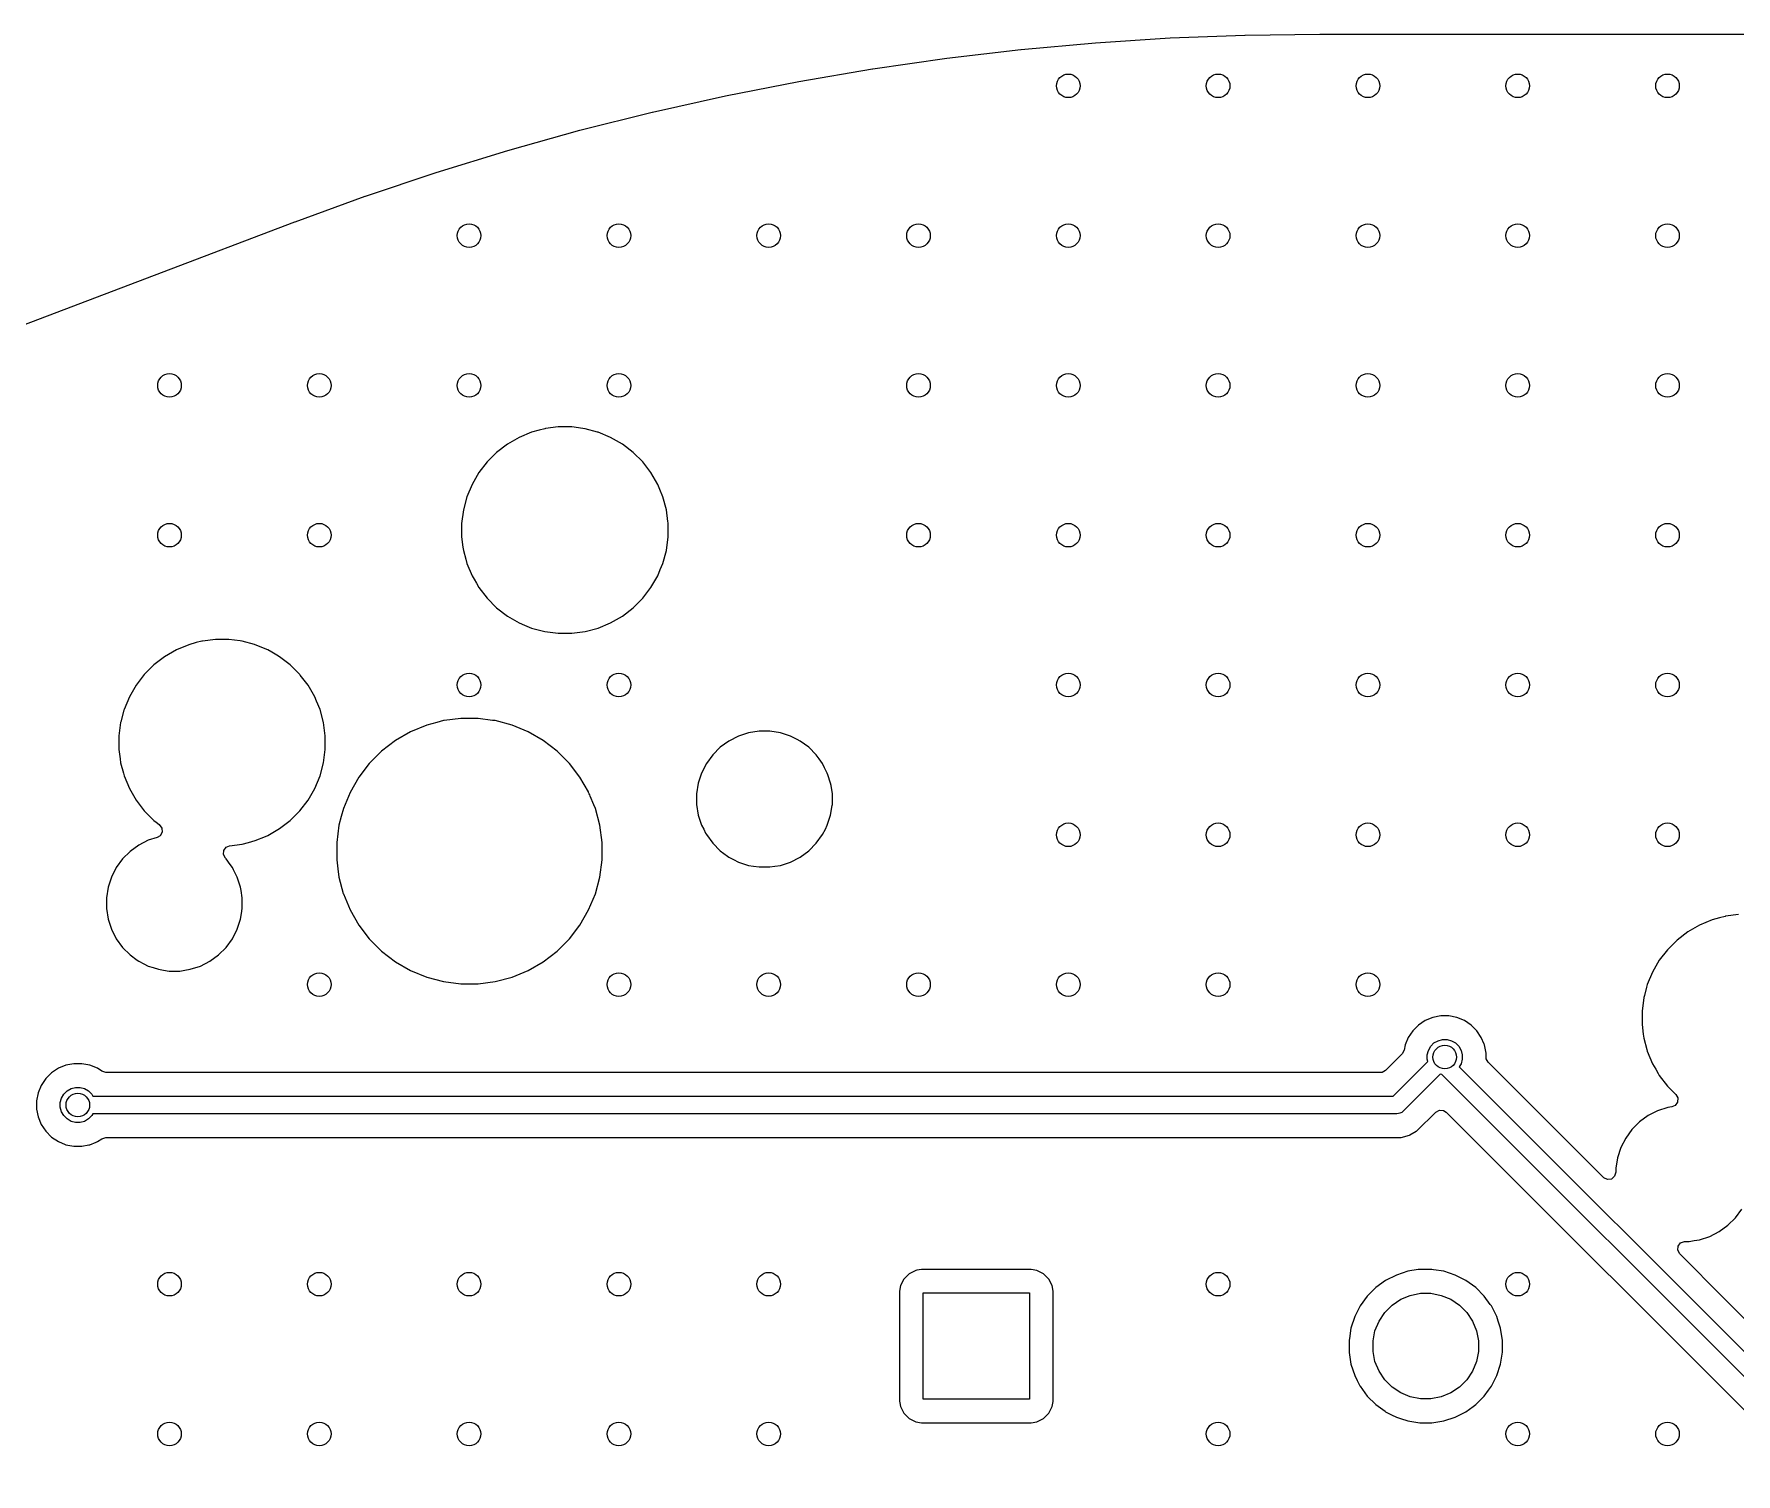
# Model space of a CAD drawing. Extents: x 2.6 to 14.2, y -9.4 to -3.8.
# Drawn here: x 10.693 to 11.829, y -4.757 to -3.796 of the extents above; entities that cross this region are included whole.
import ezdxf

# ---------------------------------------------------------------- set-up
doc = ezdxf.new("R2010")
doc.units = 0
doc.header["$MEASUREMENT"] = 0
doc.layers.add('BLACK', color=7, linetype='CONTINUOUS')

msp = doc.modelspace()

# ---------------------------------------------------------------- linework, layer by layer
at = {"layer": 'BLACK', "linetype": 'CONTINUOUS'}
for p, q in [((11.3517, -3.8063), (11.4013, -3.8017)), ((11.4013, -3.8017), (11.4014, -3.8017)), ((11.4014, -3.8017), (11.4512, -3.7985)), ((11.4512, -3.7985), (11.4513, -3.7985)), ((11.4513, -3.7985), (11.5011, -3.7966)), ((11.5011, -3.7966), (11.5012, -3.7966)), ((11.5012, -3.7966), (11.5511, -3.7959)), ((11.5511, -3.7959), (11.5511, -3.7959)), ((11.5511, -3.7959), (11.5547, -3.7959)), ((11.5547, -3.7959), (14.0012, -3.7959)), ((11.2526, -3.8191), (11.302, -3.8121)), ((11.302, -3.8121), (11.3021, -3.8121)), ((11.3021, -3.8121), (11.3516, -3.8063)), ((11.3516, -3.8063), (11.3517, -3.8063)), ((11.1544, -3.8371), (11.2033, -3.8275)), ((11.2033, -3.8275), (11.2034, -3.8275)), ((11.2034, -3.8275), (11.2525, -3.8192)), ((11.2525, -3.8192), (11.2526, -3.8191)), ((11.1056, -3.8481), (11.1543, -3.8372)), ((11.1543, -3.8372), (11.1544, -3.8371)), ((11.0572, -3.8602), (11.1055, -3.8481)), ((11.1055, -3.8481), (11.1056, -3.8481)), ((11.0091, -3.8736), (11.0571, -3.8602)), ((11.0571, -3.8602), (11.0572, -3.8602)), ((10.9613, -3.8883), (11.009, -3.8737)), ((11.009, -3.8737), (11.0091, -3.8736)), ((10.914, -3.9042), (10.9612, -3.8883)), ((10.9612, -3.8883), (10.9613, -3.8883)), ((10.867, -3.9213), (10.9138, -3.9042)), ((10.9138, -3.9042), (10.914, -3.9042)), ((10.7733, -3.9568), (10.8669, -3.9213)), ((10.8669, -3.9213), (10.867, -3.9213)), ((10.3363, -4.1226), (10.7733, -3.9568)), ((11.0166, -4.0652), (11.0088, -4.0697)), ((11.0249, -4.0617), (11.0166, -4.0652)), ((11.0166, -4.0652), (11.0166, -4.0652)), ((11.03, -4.0603), (11.0249, -4.0617)), ((11.0337, -4.0594), (11.03, -4.0603)), ((11.0341, -4.0593), (11.0337, -4.0594)), ((11.0426, -4.0582), (11.0341, -4.0593)), ((11.0517, -4.0582), (11.0426, -4.0582)), ((11.0426, -4.0582), (11.0426, -4.0582)), ((11.0591, -4.0592), (11.0517, -4.0582)), ((11.0517, -4.0582), (11.0517, -4.0582)), ((11.0606, -4.0594), (11.0591, -4.0592)), ((11.069, -4.0616), (11.0606, -4.0594)), ((11.0693, -4.0617), (11.069, -4.0616)), ((11.0777, -4.0652), (11.0693, -4.0617)), ((11.0855, -4.0697), (11.0777, -4.0652)), ((11.0777, -4.0652), (11.0777, -4.0652)), ((11.0016, -4.0752), (10.9952, -4.0816)), ((11.0088, -4.0697), (11.0016, -4.0752)), ((11.0927, -4.0752), (11.0855, -4.0697)), ((11.0991, -4.0816), (11.0927, -4.0752)), ((11.0927, -4.0752), (11.0927, -4.0752)), ((10.9897, -4.0887), (10.9852, -4.0966)), ((10.9952, -4.0816), (10.9897, -4.0887)), ((11.1046, -4.0887), (11.0991, -4.0816)), ((11.0991, -4.0816), (11.0991, -4.0816)), ((11.1091, -4.0966), (11.1046, -4.0887)), ((11.1046, -4.0887), (11.1046, -4.0887)), ((11.1046, -4.0887), (11.1046, -4.0887)), ((10.9852, -4.0966), (10.9817, -4.1049)), ((10.9852, -4.0966), (10.9852, -4.0966)), ((11.1105, -4.0999), (11.1091, -4.0966)), ((11.1091, -4.0966), (11.1091, -4.0966)), ((11.1091, -4.0966), (11.1091, -4.0966)), ((11.1125, -4.1049), (11.1105, -4.0999)), ((10.9817, -4.1049), (10.9794, -4.1136)), ((11.1149, -4.1136), (11.1125, -4.1049)), ((10.9794, -4.1136), (10.9782, -4.1226)), ((10.9782, -4.1226), (10.9782, -4.1316)), ((10.9794, -4.1136), (10.9794, -4.1136)), ((11.1159, -4.1213), (11.1149, -4.1136)), ((11.116, -4.1222), (11.1159, -4.1213)), ((11.1161, -4.1226), (11.116, -4.1222)), ((11.1161, -4.1316), (11.1161, -4.1226)), ((10.9782, -4.1316), (10.9791, -4.1385)), ((11.1149, -4.1406), (11.1161, -4.1316)), ((10.9791, -4.1385), (10.9794, -4.1406)), ((10.9794, -4.1406), (10.981, -4.1465)), ((10.981, -4.1465), (10.9817, -4.1493)), ((11.1125, -4.1493), (11.1149, -4.1406)), ((10.9817, -4.1493), (10.9852, -4.1576)), ((10.9852, -4.1576), (10.9852, -4.1576)), ((10.9852, -4.1576), (10.9865, -4.1599)), ((11.1046, -4.1655), (11.1091, -4.1576)), ((11.1091, -4.1576), (11.1108, -4.1535)), ((11.1108, -4.1535), (11.1125, -4.1493)), ((10.9865, -4.1599), (10.9881, -4.1626)), ((10.9881, -4.1626), (10.9897, -4.1655)), ((10.9897, -4.1655), (10.9952, -4.1726)), ((11.0991, -4.1726), (11.1046, -4.1655)), ((10.9952, -4.1726), (10.9952, -4.1726)), ((10.9952, -4.1726), (11.0016, -4.179)), ((11.0016, -4.179), (11.0016, -4.179)), ((11.0016, -4.179), (11.0088, -4.1845)), ((11.0855, -4.1845), (11.0927, -4.179)), ((11.0927, -4.179), (11.0991, -4.1726)), ((11.0927, -4.179), (11.0927, -4.179)), ((11.0927, -4.179), (11.0927, -4.179)), ((11.0991, -4.1726), (11.0991, -4.1726)), ((11.0991, -4.1726), (11.0991, -4.1726)), ((11.0088, -4.1845), (11.0088, -4.1845)), ((11.0088, -4.1845), (11.0088, -4.1845)), ((11.0088, -4.1845), (11.0166, -4.189)), ((11.0166, -4.189), (11.0166, -4.189)), ((11.0166, -4.189), (11.0166, -4.189)), ((11.0166, -4.189), (11.0202, -4.1905)), ((11.0202, -4.1905), (11.0249, -4.1925)), ((11.0693, -4.1925), (11.0777, -4.189)), ((11.0777, -4.189), (11.0855, -4.1845)), ((10.8011, -4.2022), (10.7961, -4.2036)), ((10.8048, -4.2013), (10.8011, -4.2022)), ((10.8053, -4.2012), (10.8048, -4.2013)), ((10.8138, -4.2001), (10.8053, -4.2012)), ((10.8228, -4.2001), (10.8138, -4.2001)), ((10.8138, -4.2001), (10.8138, -4.2001)), ((10.8303, -4.2011), (10.8228, -4.2001)), ((10.8228, -4.2001), (10.8228, -4.2001)), ((10.8318, -4.2013), (10.8303, -4.2011)), ((10.8399, -4.2034), (10.8318, -4.2013)), ((10.8405, -4.2036), (10.8399, -4.2034)), ((11.0249, -4.1925), (11.0337, -4.1948)), ((11.0337, -4.1948), (11.0426, -4.196)), ((11.0426, -4.196), (11.0426, -4.196)), ((11.0426, -4.196), (11.0517, -4.196)), ((11.0517, -4.196), (11.0606, -4.1948)), ((11.0517, -4.196), (11.0517, -4.196)), ((11.0606, -4.1948), (11.0693, -4.1925)), ((10.7799, -4.2116), (10.7728, -4.2171)), ((10.7878, -4.207), (10.7799, -4.2116)), ((10.7961, -4.2036), (10.7878, -4.207)), ((10.7878, -4.207), (10.7878, -4.207)), ((10.8489, -4.207), (10.8405, -4.2036)), ((10.8515, -4.2086), (10.8489, -4.207)), ((10.8489, -4.207), (10.8489, -4.207)), ((10.8549, -4.2105), (10.8515, -4.2086)), ((10.8567, -4.2116), (10.8549, -4.2105)), ((10.8638, -4.2171), (10.8567, -4.2116)), ((10.7664, -4.2235), (10.7609, -4.2306)), ((10.7728, -4.2171), (10.7664, -4.2235)), ((10.8702, -4.2235), (10.8638, -4.2171)), ((10.8638, -4.2171), (10.8638, -4.2171)), ((10.8705, -4.2239), (10.8702, -4.2235)), ((10.8702, -4.2235), (10.8702, -4.2235)), ((10.8702, -4.2235), (10.8702, -4.2235)), ((10.8757, -4.2306), (10.8705, -4.2239)), ((10.7609, -4.2306), (10.7564, -4.2384)), ((10.8803, -4.2384), (10.8757, -4.2306)), ((10.8757, -4.2306), (10.8757, -4.2306)), ((10.8757, -4.2306), (10.8757, -4.2306)), ((10.7527, -4.2474), (10.7507, -4.2551)), ((10.7529, -4.2468), (10.7527, -4.2474)), ((10.7564, -4.2384), (10.7529, -4.2468)), ((10.7564, -4.2384), (10.7564, -4.2384)), ((10.8814, -4.2412), (10.8803, -4.2384)), ((10.8803, -4.2384), (10.8803, -4.2384)), ((10.8803, -4.2384), (10.8803, -4.2384)), ((10.8837, -4.2468), (10.8814, -4.2412)), ((10.886, -4.2555), (10.8837, -4.2468)), ((10.7506, -4.2555), (10.7494, -4.2645)), ((10.7507, -4.2551), (10.7506, -4.2555)), ((10.7506, -4.2555), (10.7506, -4.2555)), ((10.8872, -4.2645), (10.886, -4.2555)), ((10.9549, -4.2573), (10.9441, -4.2618)), ((10.9617, -4.2555), (10.9549, -4.2573)), ((10.9549, -4.2573), (10.9549, -4.2573)), ((10.9661, -4.2543), (10.9617, -4.2555)), ((10.9666, -4.2543), (10.9661, -4.2543)), ((10.9776, -4.2528), (10.9666, -4.2543)), ((10.9892, -4.2528), (10.9776, -4.2528)), ((10.9776, -4.2528), (10.9776, -4.2528)), ((10.9988, -4.2541), (10.9892, -4.2528)), ((10.9892, -4.2528), (10.9892, -4.2528)), ((11.0007, -4.2543), (10.9988, -4.2541)), ((11.0119, -4.2573), (11.0007, -4.2543)), ((11.0227, -4.2618), (11.0119, -4.2573)), ((11.0119, -4.2573), (11.0119, -4.2573)), ((11.0119, -4.2573), (11.0119, -4.2573)), ((10.7494, -4.2645), (10.7494, -4.2735)), ((10.8872, -4.2735), (10.8872, -4.2645)), ((10.9341, -4.2676), (10.9248, -4.2747)), ((10.9441, -4.2618), (10.9341, -4.2676)), ((10.9441, -4.2618), (10.9441, -4.2618)), ((11.0327, -4.2676), (11.0227, -4.2618)), ((11.0227, -4.2618), (11.0227, -4.2618)), ((11.0419, -4.2747), (11.0327, -4.2676)), ((11.1566, -4.268), (11.1508, -4.2721)), ((11.163, -4.2647), (11.1566, -4.268)), ((11.1697, -4.2625), (11.163, -4.2647)), ((11.163, -4.2647), (11.163, -4.2647)), ((11.1768, -4.2614), (11.1697, -4.2625)), ((11.1839, -4.2614), (11.1768, -4.2614)), ((11.1768, -4.2614), (11.1768, -4.2614)), ((11.191, -4.2625), (11.1839, -4.2614)), ((11.1839, -4.2614), (11.1839, -4.2614)), ((11.1977, -4.2647), (11.191, -4.2625)), ((11.2021, -4.2669), (11.1977, -4.2647)), ((11.1977, -4.2647), (11.1977, -4.2647)), ((11.2041, -4.268), (11.2021, -4.2669)), ((11.2099, -4.2721), (11.2041, -4.268)), ((11.2041, -4.268), (11.2041, -4.268)), ((11.2041, -4.268), (11.2041, -4.268)), ((10.7494, -4.2735), (10.7502, -4.2798)), ((10.7502, -4.2798), (10.7506, -4.2825)), ((10.7506, -4.2825), (10.7524, -4.2893)), ((10.8837, -4.2912), (10.886, -4.2825)), ((10.886, -4.2825), (10.8872, -4.2735)), ((10.9166, -4.2829), (10.9096, -4.2921)), ((10.9248, -4.2747), (10.9166, -4.2829)), ((10.9166, -4.2829), (10.9166, -4.2829)), ((10.9248, -4.2747), (10.9248, -4.2747)), ((11.0502, -4.2829), (11.0419, -4.2747)), ((11.0419, -4.2747), (11.0419, -4.2747)), ((11.0572, -4.2921), (11.0502, -4.2829)), ((11.0502, -4.2829), (11.0502, -4.2829)), ((11.1416, -4.283), (11.1384, -4.2893)), ((11.1458, -4.2772), (11.1416, -4.283)), ((11.1508, -4.2721), (11.1458, -4.2772)), ((11.1458, -4.2772), (11.1458, -4.2772)), ((11.1508, -4.2721), (11.1508, -4.2721)), ((11.2149, -4.2772), (11.2099, -4.2721)), ((11.2099, -4.2721), (11.2099, -4.2721)), ((11.2168, -4.2798), (11.2149, -4.2772)), ((11.2149, -4.2772), (11.2149, -4.2772)), ((11.2191, -4.283), (11.2168, -4.2798)), ((11.2205, -4.2858), (11.2191, -4.283)), ((10.7524, -4.2893), (10.7529, -4.2912)), ((10.7529, -4.2912), (10.7564, -4.2995)), ((10.8803, -4.2995), (10.8837, -4.2912)), ((10.9096, -4.2921), (10.9038, -4.3022)), ((11.0628, -4.3018), (11.0572, -4.2921)), ((11.1384, -4.2893), (11.1362, -4.2961)), ((11.1384, -4.2893), (11.1384, -4.2893)), ((11.2223, -4.2893), (11.2205, -4.2858)), ((11.2227, -4.2904), (11.2223, -4.2893)), ((11.2223, -4.2893), (11.2223, -4.2893)), ((11.2245, -4.2961), (11.2227, -4.2904)), ((10.7564, -4.2995), (10.7564, -4.2995)), ((10.7564, -4.2995), (10.7609, -4.3074)), ((10.8757, -4.3074), (10.8803, -4.2995)), ((10.9038, -4.3022), (10.8993, -4.3129)), ((10.9038, -4.3022), (10.9038, -4.3022)), ((11.063, -4.3022), (11.0628, -4.3018)), ((11.0634, -4.3031), (11.063, -4.3022)), ((11.0637, -4.3039), (11.0634, -4.3031)), ((11.0641, -4.3048), (11.0637, -4.3039)), ((11.0664, -4.3104), (11.0641, -4.3048)), ((11.1362, -4.2961), (11.1351, -4.3031)), ((11.1351, -4.3031), (11.1351, -4.3103)), ((11.2248, -4.2975), (11.2245, -4.2961)), ((11.2257, -4.3031), (11.2248, -4.2975)), ((11.2257, -4.3103), (11.2257, -4.3031)), ((10.7609, -4.3074), (10.7664, -4.3145)), ((10.7664, -4.3145), (10.7664, -4.3145)), ((10.7664, -4.3145), (10.7728, -4.3209)), ((10.8638, -4.3209), (10.8702, -4.3145)), ((10.8702, -4.3145), (10.8757, -4.3074)), ((10.8702, -4.3145), (10.8702, -4.3145)), ((10.8702, -4.3145), (10.8702, -4.3145)), ((10.8993, -4.3129), (10.8979, -4.3182)), ((10.8993, -4.3129), (10.8993, -4.3129)), ((11.0675, -4.3129), (11.0664, -4.3104)), ((11.0705, -4.3241), (11.0675, -4.3129)), ((11.1351, -4.3103), (11.1362, -4.3173)), ((11.2245, -4.3173), (11.2256, -4.3109)), ((11.2256, -4.3109), (11.2257, -4.3103)), ((10.7728, -4.3209), (10.7728, -4.3209)), ((10.7728, -4.3209), (10.7728, -4.3209)), ((10.7728, -4.3209), (10.7742, -4.322)), ((10.7742, -4.322), (10.7764, -4.3237)), ((10.7764, -4.3237), (10.7781, -4.326)), ((10.7781, -4.326), (10.7782, -4.3287)), ((10.8489, -4.3309), (10.8567, -4.3264)), ((10.8567, -4.3264), (10.8638, -4.3209)), ((10.8638, -4.3209), (10.8638, -4.3209)), ((10.8638, -4.3209), (10.8638, -4.3209)), ((10.8963, -4.3241), (10.8948, -4.3356)), ((10.8979, -4.3182), (10.8963, -4.3241)), ((10.8963, -4.3241), (10.8963, -4.3241)), ((11.072, -4.3356), (11.0705, -4.3241)), ((11.1362, -4.3173), (11.1384, -4.3241)), ((11.1384, -4.3241), (11.1384, -4.3241)), ((11.1384, -4.3241), (11.1398, -4.3268)), ((11.1398, -4.3268), (11.1411, -4.3294)), ((11.2191, -4.3304), (11.221, -4.3268)), ((11.221, -4.3268), (11.2223, -4.3241)), ((11.2223, -4.3241), (11.2245, -4.3173)), ((10.7627, -4.3374), (10.7569, -4.3416)), ((10.769, -4.3342), (10.7627, -4.3374)), ((10.775, -4.3323), (10.769, -4.3342)), ((10.769, -4.3342), (10.769, -4.3342)), ((10.7769, -4.3311), (10.775, -4.3323)), ((10.7782, -4.3287), (10.7769, -4.3311)), ((10.8194, -4.341), (10.821, -4.3388)), ((10.821, -4.3388), (10.8233, -4.3378)), ((10.8233, -4.3378), (10.8318, -4.3367)), ((10.8318, -4.3367), (10.8359, -4.3356)), ((10.8359, -4.3356), (10.8405, -4.3344)), ((10.8405, -4.3344), (10.8472, -4.3316)), ((10.8472, -4.3316), (10.8488, -4.3309)), ((10.8488, -4.3309), (10.8489, -4.3309)), ((10.8489, -4.3309), (10.8489, -4.3309)), ((10.8489, -4.3309), (10.8489, -4.3309)), ((10.8948, -4.3356), (10.8948, -4.3472)), ((11.072, -4.3472), (11.072, -4.3356)), ((11.1411, -4.3294), (11.1416, -4.3304)), ((11.1416, -4.3304), (11.1458, -4.3362)), ((11.1458, -4.3362), (11.1458, -4.3362)), ((11.1458, -4.3362), (11.1508, -4.3412)), ((11.2099, -4.3412), (11.2149, -4.3362)), ((11.2149, -4.3362), (11.2191, -4.3304)), ((10.7519, -4.3466), (10.7477, -4.3524)), ((10.7569, -4.3416), (10.7519, -4.3466)), ((10.7519, -4.3466), (10.7519, -4.3466)), ((10.7569, -4.3416), (10.7569, -4.3416)), ((10.8192, -4.3437), (10.8194, -4.341)), ((10.8205, -4.3461), (10.8192, -4.3437)), ((10.821, -4.3466), (10.8205, -4.3461)), ((10.8236, -4.3503), (10.821, -4.3466)), ((10.821, -4.3466), (10.821, -4.3466)), ((10.8252, -4.3524), (10.8236, -4.3503)), ((10.8948, -4.3472), (10.8956, -4.3533)), ((11.0705, -4.3587), (11.072, -4.3472)), ((11.1508, -4.3412), (11.1508, -4.3412)), ((11.1508, -4.3412), (11.1557, -4.3448)), ((11.1557, -4.3448), (11.1566, -4.3454)), ((11.1566, -4.3454), (11.1596, -4.347)), ((11.1596, -4.347), (11.163, -4.3487)), ((11.163, -4.3487), (11.163, -4.3487)), ((11.163, -4.3487), (11.1664, -4.3498)), ((11.1664, -4.3498), (11.1697, -4.3509)), ((11.1697, -4.3509), (11.173, -4.3514)), ((11.1873, -4.3515), (11.191, -4.3509)), ((11.191, -4.3509), (11.1977, -4.3487)), ((11.1977, -4.3487), (11.2041, -4.3454)), ((11.2041, -4.3454), (11.2099, -4.3412)), ((10.7445, -4.3588), (10.7423, -4.3655)), ((10.7477, -4.3524), (10.7445, -4.3588)), ((10.7445, -4.3588), (10.7445, -4.3588)), ((10.826, -4.354), (10.8252, -4.3524)), ((10.8284, -4.3588), (10.826, -4.354)), ((10.8291, -4.3609), (10.8284, -4.3588)), ((10.8284, -4.3588), (10.8284, -4.3588)), ((10.8306, -4.3655), (10.8291, -4.3609)), ((10.8956, -4.3533), (10.8963, -4.3587)), ((10.8963, -4.3587), (10.8992, -4.3697)), ((11.0675, -4.37), (11.0705, -4.3587)), ((11.173, -4.3514), (11.1768, -4.352)), ((11.1768, -4.352), (11.1768, -4.352)), ((11.1768, -4.352), (11.1839, -4.352)), ((11.1839, -4.352), (11.1873, -4.3515)), ((10.7423, -4.3655), (10.7411, -4.3726)), ((10.7411, -4.3726), (10.7411, -4.3797)), ((10.831, -4.3678), (10.8306, -4.3655)), ((10.8317, -4.3726), (10.831, -4.3678)), ((10.8317, -4.3797), (10.8317, -4.3726)), ((10.8992, -4.3697), (10.8993, -4.37)), ((10.8993, -4.37), (10.8993, -4.37)), ((10.8993, -4.37), (10.9038, -4.3807)), ((11.063, -4.3807), (11.0675, -4.37)), ((10.7411, -4.3797), (10.7423, -4.3868)), ((10.8306, -4.3868), (10.8312, -4.3831)), ((10.8312, -4.3831), (10.8317, -4.3797)), ((10.9038, -4.3807), (10.9038, -4.3807)), ((10.9038, -4.3807), (10.9096, -4.3908)), ((11.0572, -4.3908), (11.063, -4.3807)), ((11.8216, -4.385), (11.8179, -4.386)), ((11.822, -4.3849), (11.8216, -4.385)), ((11.8306, -4.3838), (11.822, -4.3849)), ((10.7423, -4.3868), (10.7445, -4.3935)), ((10.7445, -4.3935), (10.7445, -4.3935)), ((10.7445, -4.3935), (10.7477, -4.3999)), ((10.8252, -4.3999), (10.8284, -4.3935)), ((10.8284, -4.3935), (10.8306, -4.3868)), ((10.9096, -4.3908), (10.9166, -4.4)), ((11.0502, -4.4), (11.0572, -4.3908)), ((11.7967, -4.3953), (11.7896, -4.4008)), ((11.8045, -4.3908), (11.7967, -4.3953)), ((11.8129, -4.3873), (11.8045, -4.3908)), ((11.8045, -4.3908), (11.8045, -4.3908)), ((11.8179, -4.386), (11.8129, -4.3873)), ((10.7477, -4.3999), (10.7519, -4.4057)), ((10.7519, -4.4057), (10.7519, -4.4057)), ((10.7519, -4.4057), (10.7569, -4.4107)), ((10.8159, -4.4107), (10.821, -4.4057)), ((10.821, -4.4057), (10.8252, -4.3999)), ((10.9166, -4.4), (10.9166, -4.4)), ((10.9166, -4.4), (10.9248, -4.4082)), ((11.0419, -4.4082), (11.0502, -4.4)), ((11.7832, -4.4072), (11.7777, -4.4143)), ((11.7896, -4.4008), (11.7832, -4.4072)), ((10.7569, -4.4107), (10.7569, -4.4107)), ((10.7569, -4.4107), (10.7616, -4.4141)), ((10.7616, -4.4141), (10.7627, -4.4149)), ((10.7627, -4.4149), (10.766, -4.4166)), ((10.766, -4.4166), (10.769, -4.4181)), ((10.769, -4.4181), (10.769, -4.4181)), ((10.769, -4.4181), (10.7724, -4.4192)), ((10.7724, -4.4192), (10.7758, -4.4203)), ((10.797, -4.4203), (10.8038, -4.4181)), ((10.8038, -4.4181), (10.8102, -4.4149)), ((10.8102, -4.4149), (10.8159, -4.4107)), ((10.9248, -4.4082), (10.9248, -4.4082)), ((10.9248, -4.4082), (10.9341, -4.4153)), ((10.9341, -4.4153), (10.9441, -4.4211)), ((11.0227, -4.4211), (11.0327, -4.4153)), ((11.0327, -4.4153), (11.0419, -4.4082)), ((11.7777, -4.4143), (11.7731, -4.4222)), ((10.7758, -4.4203), (10.7791, -4.4209)), ((10.7791, -4.4209), (10.7829, -4.4215)), ((10.7829, -4.4215), (10.7829, -4.4215)), ((10.7829, -4.4215), (10.79, -4.4215)), ((10.79, -4.4215), (10.7934, -4.4209)), ((10.7934, -4.4209), (10.797, -4.4203)), ((10.9441, -4.4211), (10.9441, -4.4211)), ((10.9441, -4.4211), (10.9441, -4.4211)), ((10.9441, -4.4211), (10.9549, -4.4255)), ((10.9549, -4.4255), (10.9661, -4.4285)), ((10.9661, -4.4285), (10.9776, -4.43)), ((10.9776, -4.43), (10.9776, -4.43)), ((10.9776, -4.43), (10.9892, -4.43)), ((10.9892, -4.43), (11.0007, -4.4285)), ((10.9892, -4.43), (10.9892, -4.43)), ((11.0007, -4.4285), (11.0119, -4.4255)), ((11.0119, -4.4255), (11.0227, -4.4211)), ((11.7697, -4.4305), (11.7692, -4.4323)), ((11.7731, -4.4222), (11.7697, -4.4305)), ((11.7731, -4.4222), (11.7731, -4.4222)), ((11.7674, -4.4392), (11.7662, -4.4482)), ((11.7678, -4.4377), (11.7674, -4.4392)), ((11.7674, -4.4392), (11.7674, -4.4392)), ((11.7692, -4.4323), (11.7678, -4.4377)), ((11.6265, -4.4524), (11.6214, -4.4544)), ((11.6318, -4.4513), (11.6265, -4.4524)), ((11.6265, -4.4524), (11.6265, -4.4524)), ((11.6372, -4.4513), (11.6318, -4.4513)), ((11.6318, -4.4513), (11.6318, -4.4513)), ((11.6426, -4.4524), (11.6372, -4.4513)), ((11.6372, -4.4513), (11.6372, -4.4513)), ((11.6476, -4.4544), (11.6426, -4.4524)), ((11.6426, -4.4524), (11.6426, -4.4524)), ((11.7662, -4.4482), (11.7662, -4.4572)), ((11.6131, -4.4613), (11.6101, -4.4658)), ((11.6169, -4.4575), (11.6131, -4.4613)), ((11.6131, -4.4613), (11.6131, -4.4613)), ((11.6214, -4.4544), (11.6169, -4.4575)), ((11.6169, -4.4575), (11.6169, -4.4575)), ((11.6214, -4.4544), (11.6214, -4.4544)), ((11.6521, -4.4575), (11.6476, -4.4544)), ((11.6476, -4.4544), (11.6476, -4.4544)), ((11.6559, -4.4613), (11.6521, -4.4575)), ((11.6521, -4.4575), (11.6521, -4.4575)), ((11.6589, -4.4658), (11.6559, -4.4613)), ((11.6559, -4.4613), (11.6559, -4.4613)), ((11.7662, -4.4572), (11.767, -4.4637)), ((11.767, -4.4637), (11.7674, -4.4662)), ((11.6073, -4.4743), (11.606, -4.4767)), ((11.608, -4.4708), (11.6073, -4.4743)), ((11.6101, -4.4658), (11.608, -4.4708)), ((11.608, -4.4708), (11.608, -4.4708)), ((11.6101, -4.4658), (11.6101, -4.4658)), ((11.6228, -4.4773), (11.6236, -4.4744)), ((11.6236, -4.4744), (11.6251, -4.4717)), ((11.6251, -4.4717), (11.6273, -4.4695)), ((11.6273, -4.4695), (11.63, -4.468)), ((11.63, -4.468), (11.633, -4.4672)), ((11.633, -4.4672), (11.636, -4.4672)), ((11.636, -4.4672), (11.639, -4.468)), ((11.639, -4.468), (11.6417, -4.4695)), ((11.6417, -4.4695), (11.6439, -4.4717)), ((11.6439, -4.4717), (11.6454, -4.4744)), ((11.6454, -4.4744), (11.6462, -4.4773)), ((11.6608, -4.4703), (11.6589, -4.4658)), ((11.6589, -4.4658), (11.6589, -4.4658)), ((11.661, -4.4708), (11.6608, -4.4703)), ((11.6621, -4.4762), (11.661, -4.4708)), ((11.661, -4.4708), (11.661, -4.4708)), ((11.661, -4.4708), (11.661, -4.4708)), ((11.6621, -4.479), (11.6621, -4.4762)), ((11.7674, -4.4662), (11.7694, -4.4739)), ((11.7694, -4.4739), (11.7697, -4.4749)), ((11.7697, -4.4749), (11.7731, -4.4833)), ((10.709, -4.4864), (10.7044, -4.4894)), ((10.714, -4.4843), (10.709, -4.4864)), ((10.709, -4.4864), (10.709, -4.4864)), ((10.7193, -4.4833), (10.714, -4.4843)), ((10.714, -4.4843), (10.714, -4.4843)), ((10.7247, -4.4833), (10.7193, -4.4833)), ((10.7193, -4.4833), (10.7193, -4.4833)), ((10.7301, -4.4843), (10.7247, -4.4833)), ((10.7247, -4.4833), (10.7247, -4.4833)), ((10.7351, -4.4864), (10.7301, -4.4843)), ((10.7301, -4.4843), (10.7301, -4.4843)), ((10.738, -4.4884), (10.7351, -4.4864)), ((10.7351, -4.4864), (10.7351, -4.4864)), ((11.606, -4.4768), (11.595, -4.4878)), ((11.6001, -4.5049), (11.6232, -4.4819)), ((11.606, -4.4767), (11.606, -4.4768)), ((11.6228, -4.4804), (11.6228, -4.4773)), ((11.6232, -4.4819), (11.6228, -4.4804)), ((11.6454, -4.4834), (11.6442, -4.4855)), ((11.6442, -4.4855), (11.8971, -4.7383)), ((11.6462, -4.4804), (11.6454, -4.4834)), ((11.6462, -4.4773), (11.6462, -4.4804)), ((11.6622, -4.48), (11.6621, -4.479)), ((11.6635, -4.4824), (11.6622, -4.48)), ((11.7404, -4.5593), (11.6635, -4.4824)), ((11.7731, -4.4833), (11.7731, -4.4833)), ((11.7731, -4.4833), (11.7753, -4.487)), ((11.7753, -4.487), (11.777, -4.4899)), ((10.6976, -4.4978), (10.6955, -4.5028)), ((10.7006, -4.4933), (10.6976, -4.4978)), ((10.6976, -4.4978), (10.6976, -4.4978)), ((10.7044, -4.4894), (10.7006, -4.4933)), ((10.7006, -4.4933), (10.7006, -4.4933)), ((10.7044, -4.4894), (10.7044, -4.4894)), ((10.7381, -4.4884), (10.738, -4.4884)), ((10.7407, -4.4892), (10.7381, -4.4884)), ((11.5915, -4.4892), (10.7407, -4.4892)), ((11.5926, -4.4891), (11.5915, -4.4892)), ((11.595, -4.4878), (11.5926, -4.4891)), ((11.6315, -4.4902), (11.6067, -4.515)), ((11.6326, -4.4905), (11.6315, -4.4902)), ((11.8904, -4.7484), (11.6326, -4.4905)), ((11.777, -4.4899), (11.7777, -4.4911)), ((11.7777, -4.4911), (11.7832, -4.4983)), ((11.7832, -4.4983), (11.7832, -4.4983)), ((11.7832, -4.4983), (11.7887, -4.5038)), ((10.6955, -4.5028), (10.6944, -4.5081)), ((10.6944, -4.5081), (10.6944, -4.5081)), ((10.6944, -4.5081), (10.6944, -4.5136)), ((10.6955, -4.5028), (10.6955, -4.5028)), ((10.7103, -4.5093), (10.7111, -4.5063)), ((10.7103, -4.5124), (10.7103, -4.5093)), ((10.7111, -4.5063), (10.7127, -4.5037)), ((10.7127, -4.5037), (10.7148, -4.5015)), ((10.7148, -4.5015), (10.7175, -4.4999)), ((10.7175, -4.4999), (10.7205, -4.4991)), ((10.7205, -4.4991), (10.7236, -4.4991)), ((10.7236, -4.4991), (10.7265, -4.4999)), ((10.7265, -4.4999), (10.7292, -4.5015)), ((10.7292, -4.5015), (10.7314, -4.5037)), ((10.7314, -4.5037), (10.7321, -4.5049)), ((10.7321, -4.5049), (11.6001, -4.5049)), ((11.7899, -4.509), (11.7882, -4.5112)), ((11.7887, -4.5038), (11.79, -4.5062)), ((11.79, -4.5062), (11.7899, -4.509)), ((10.6944, -4.5136), (10.6944, -4.5136)), ((10.6944, -4.5136), (10.6944, -4.5136)), ((10.6944, -4.5136), (10.6955, -4.5189)), ((10.6955, -4.5189), (10.6955, -4.5189)), ((10.6955, -4.5189), (10.6976, -4.5239)), ((10.7111, -4.5154), (10.7103, -4.5124)), ((10.7127, -4.518), (10.7111, -4.5154)), ((10.7148, -4.5202), (10.7127, -4.518)), ((10.7175, -4.5218), (10.7148, -4.5202)), ((10.7292, -4.5202), (10.7265, -4.5218)), ((10.7314, -4.518), (10.7292, -4.5202)), ((10.7321, -4.5168), (10.7314, -4.518)), ((11.6025, -4.5168), (10.7321, -4.5168)), ((11.6037, -4.5166), (11.6025, -4.5168)), ((11.6046, -4.5163), (11.6037, -4.5166)), ((11.6058, -4.5158), (11.6046, -4.5163)), ((11.6067, -4.515), (11.6058, -4.5158)), ((11.6159, -4.5282), (11.6285, -4.5156)), ((11.6285, -4.5156), (11.6309, -4.5143)), ((11.6309, -4.5143), (11.6336, -4.5145)), ((11.6336, -4.5145), (11.6354, -4.5156)), ((11.6354, -4.5156), (11.877, -4.7572)), ((11.7703, -4.518), (11.7645, -4.5221)), ((11.7766, -4.5147), (11.7703, -4.518)), ((11.7834, -4.5125), (11.7766, -4.5147)), ((11.7766, -4.5147), (11.7766, -4.5147)), ((11.786, -4.5121), (11.7834, -4.5125)), ((11.7882, -4.5112), (11.786, -4.5121)), ((10.6976, -4.5239), (10.6976, -4.5239)), ((10.6976, -4.5239), (10.7006, -4.5284)), ((10.7006, -4.5284), (10.7006, -4.5284)), ((10.7006, -4.5284), (10.7044, -4.5323)), ((10.7044, -4.5323), (10.7044, -4.5323)), ((10.7044, -4.5323), (10.709, -4.5353)), ((10.7205, -4.5226), (10.7175, -4.5218)), ((10.7236, -4.5226), (10.7205, -4.5226)), ((10.7265, -4.5218), (10.7236, -4.5226)), ((10.738, -4.5334), (10.7406, -4.5325)), ((10.7406, -4.5325), (10.7407, -4.5325)), ((10.7407, -4.5325), (11.6054, -4.5325)), ((11.6054, -4.5325), (11.6109, -4.5311)), ((11.6054, -4.5325), (11.6054, -4.5325)), ((11.6054, -4.5325), (11.6054, -4.5325)), ((11.6109, -4.5311), (11.6112, -4.5309)), ((11.6112, -4.5309), (11.6154, -4.5284)), ((11.6112, -4.5309), (11.6112, -4.5309)), ((11.6154, -4.5284), (11.6159, -4.5282)), ((11.7553, -4.533), (11.752, -4.5393)), ((11.7594, -4.5272), (11.7553, -4.533)), ((11.7645, -4.5221), (11.7594, -4.5272)), ((11.7594, -4.5272), (11.7594, -4.5272)), ((11.7645, -4.5221), (11.7645, -4.5221)), ((10.709, -4.5353), (10.709, -4.5353)), ((10.709, -4.5353), (10.7136, -4.5372)), ((10.7136, -4.5372), (10.714, -4.5374)), ((10.714, -4.5374), (10.714, -4.5374)), ((10.714, -4.5374), (10.714, -4.5374)), ((10.714, -4.5374), (10.7193, -4.5384)), ((10.7193, -4.5384), (10.7193, -4.5384)), ((10.7193, -4.5384), (10.7247, -4.5384)), ((10.7247, -4.5384), (10.7294, -4.5375)), ((10.7294, -4.5375), (10.7301, -4.5374)), ((10.7301, -4.5374), (10.7342, -4.5357)), ((10.7342, -4.5357), (10.7351, -4.5353)), ((10.7351, -4.5353), (10.738, -4.5334)), ((10.7351, -4.5353), (10.7351, -4.5353)), ((10.7351, -4.5353), (10.7351, -4.5353)), ((11.752, -4.5393), (11.7498, -4.5461)), ((11.752, -4.5393), (11.752, -4.5393)), ((11.7498, -4.5461), (11.7487, -4.5531)), ((11.7487, -4.5531), (11.7487, -4.5558)), ((11.7406, -4.5595), (11.7404, -4.5593)), ((11.7431, -4.5607), (11.7406, -4.5595)), ((11.7458, -4.5603), (11.7431, -4.5607)), ((11.7479, -4.5585), (11.7458, -4.5603)), ((11.7487, -4.5558), (11.7479, -4.5585)), ((11.8235, -4.5912), (11.8285, -4.5862)), ((11.8285, -4.5862), (11.8327, -4.5804)), ((11.801, -4.6014), (11.8046, -4.6009)), ((11.8046, -4.6009), (11.8114, -4.5987)), ((11.8114, -4.5987), (11.8177, -4.5954)), ((11.8177, -4.5954), (11.8235, -4.5912)), ((11.7901, -4.6079), (11.7903, -4.6052)), ((11.7914, -4.6103), (11.7901, -4.6079)), ((11.7903, -4.6052), (11.7919, -4.603)), ((11.8211, -4.64), (11.7914, -4.6103)), ((11.7919, -4.603), (11.7945, -4.602)), ((11.7945, -4.602), (11.7949, -4.602)), ((11.7949, -4.602), (11.7976, -4.602)), ((11.7976, -4.602), (11.801, -4.6014)), ((11.277, -4.6235), (11.2735, -4.6271)), ((11.2814, -4.6213), (11.277, -4.6235)), ((11.277, -4.6235), (11.277, -4.6235)), ((11.277, -4.6235), (11.277, -4.6235)), ((11.282, -4.6212), (11.2814, -4.6213)), ((11.2851, -4.6207), (11.282, -4.6212)), ((11.3585, -4.6207), (11.2851, -4.6207)), ((11.3622, -4.6213), (11.3585, -4.6207)), ((11.3666, -4.6235), (11.3622, -4.6213)), ((11.3622, -4.6213), (11.3622, -4.6213)), ((11.3702, -4.6271), (11.3666, -4.6235)), ((11.3666, -4.6235), (11.3666, -4.6235)), ((11.3666, -4.6235), (11.3666, -4.6235)), ((11.6098, -4.6219), (11.6022, -4.6244)), ((11.6168, -4.6208), (11.6098, -4.6219)), ((11.6178, -4.6207), (11.6168, -4.6208)), ((11.6258, -4.6207), (11.6178, -4.6207)), ((11.6269, -4.6209), (11.6258, -4.6207)), ((11.6338, -4.6219), (11.6269, -4.6209)), ((11.6415, -4.6244), (11.6338, -4.6219)), ((11.2712, -4.6315), (11.2706, -4.6352)), ((11.2706, -4.6352), (11.2706, -4.7086)), ((11.2735, -4.6271), (11.2712, -4.6315)), ((11.2735, -4.6271), (11.2735, -4.6271)), ((11.3724, -4.6315), (11.3702, -4.6271)), ((11.3702, -4.6271), (11.3702, -4.6271)), ((11.3702, -4.6271), (11.3702, -4.6271)), ((11.373, -4.6352), (11.3724, -4.6315)), ((11.373, -4.6679), (11.373, -4.6352)), ((11.5885, -4.6328), (11.5828, -4.6385)), ((11.595, -4.6281), (11.5885, -4.6328)), ((11.6022, -4.6244), (11.595, -4.6281)), ((11.6464, -4.6269), (11.6415, -4.6244)), ((11.6486, -4.6281), (11.6464, -4.6269)), ((11.6486, -4.6281), (11.6486, -4.6281)), ((11.6552, -4.6328), (11.6486, -4.6281)), ((11.6486, -4.6281), (11.6486, -4.6281)), ((11.6609, -4.6385), (11.6552, -4.6328)), ((11.2864, -4.7073), (11.2864, -4.6364)), ((11.2864, -4.6364), (11.3572, -4.6364)), ((11.3572, -4.6364), (11.3572, -4.7073)), ((11.578, -4.645), (11.5744, -4.6522)), ((11.5828, -4.6385), (11.578, -4.645)), ((11.5944, -4.6494), (11.5993, -4.6445)), ((11.5993, -4.6445), (11.6051, -4.6406)), ((11.6051, -4.6406), (11.6115, -4.638)), ((11.6115, -4.638), (11.6183, -4.6366)), ((11.6183, -4.6366), (11.6253, -4.6366)), ((11.6253, -4.6366), (11.6321, -4.638)), ((11.6321, -4.638), (11.6385, -4.6406)), ((11.6385, -4.6406), (11.6443, -4.6445)), ((11.6443, -4.6445), (11.6492, -4.6494)), ((11.6648, -4.644), (11.6609, -4.6385)), ((11.6656, -4.645), (11.6648, -4.644)), ((11.6674, -4.6486), (11.6656, -4.645)), ((11.9022, -4.7211), (11.8211, -4.64)), ((11.5744, -4.6522), (11.5719, -4.6599)), ((11.5879, -4.6616), (11.5906, -4.6552)), ((11.5906, -4.6552), (11.5944, -4.6494)), ((11.6492, -4.6494), (11.6531, -4.6552)), ((11.6531, -4.6552), (11.6557, -4.6616)), ((11.6693, -4.6522), (11.6674, -4.6486)), ((11.6702, -4.6551), (11.6693, -4.6522)), ((11.6693, -4.6522), (11.6693, -4.6522)), ((11.6693, -4.6522), (11.6693, -4.6522)), ((11.6718, -4.6599), (11.6702, -4.6551)), ((11.373, -4.7086), (11.373, -4.6679)), ((11.5708, -4.6667), (11.5706, -4.6679)), ((11.5706, -4.6679), (11.5706, -4.6759)), ((11.5719, -4.6599), (11.5708, -4.6667)), ((11.5866, -4.6684), (11.5879, -4.6616)), ((11.5866, -4.6754), (11.5866, -4.6684)), ((11.6557, -4.6616), (11.6571, -4.6684)), ((11.6571, -4.6684), (11.6571, -4.6754)), ((11.6728, -4.6667), (11.6718, -4.6599)), ((11.673, -4.6679), (11.6728, -4.6667)), ((11.673, -4.6759), (11.673, -4.6679)), ((11.5706, -4.6759), (11.5706, -4.6761)), ((11.5706, -4.6761), (11.5719, -4.6839)), ((11.5879, -4.6822), (11.5866, -4.6754)), ((11.6571, -4.6754), (11.6557, -4.6822)), ((11.6718, -4.6839), (11.673, -4.6759)), ((11.5719, -4.6839), (11.5744, -4.6915)), ((11.5744, -4.6915), (11.5761, -4.6949)), ((11.5906, -4.6886), (11.5879, -4.6822)), ((11.5944, -4.6944), (11.5906, -4.6886)), ((11.6531, -4.6886), (11.6492, -4.6944)), ((11.6557, -4.6822), (11.6531, -4.6886)), ((11.6656, -4.6987), (11.6693, -4.6915)), ((11.6693, -4.6915), (11.6718, -4.6839)), ((11.5761, -4.6949), (11.5779, -4.6984)), ((11.5779, -4.6984), (11.578, -4.6987)), ((11.578, -4.6987), (11.5828, -4.7052)), ((11.5993, -4.6993), (11.5944, -4.6944)), ((11.6051, -4.7031), (11.5993, -4.6993)), ((11.6115, -4.7058), (11.6051, -4.7031)), ((11.6385, -4.7031), (11.6321, -4.7058)), ((11.6443, -4.6993), (11.6385, -4.7031)), ((11.6492, -4.6944), (11.6443, -4.6993)), ((11.6609, -4.7052), (11.6638, -4.7012)), ((11.6638, -4.7012), (11.6656, -4.6987)), ((11.2706, -4.7086), (11.2708, -4.7098)), ((11.2708, -4.7098), (11.2712, -4.7122)), ((11.2712, -4.7122), (11.2735, -4.7167)), ((11.3572, -4.7073), (11.2864, -4.7073)), ((11.3702, -4.7167), (11.3724, -4.7122)), ((11.3724, -4.7122), (11.373, -4.7088)), ((11.3724, -4.7122), (11.3724, -4.7122)), ((11.3724, -4.7122), (11.3724, -4.7122)), ((11.373, -4.7088), (11.373, -4.7086)), ((11.5828, -4.7052), (11.5885, -4.7109)), ((11.5885, -4.7109), (11.5946, -4.7154)), ((11.6183, -4.7071), (11.6115, -4.7058)), ((11.6253, -4.7071), (11.6183, -4.7071)), ((11.6321, -4.7058), (11.6253, -4.7071)), ((11.6486, -4.7157), (11.6535, -4.7121)), ((11.6535, -4.7121), (11.6552, -4.7109)), ((11.6552, -4.7109), (11.6609, -4.7052)), ((11.6552, -4.7109), (11.6552, -4.7109)), ((11.6552, -4.7109), (11.6552, -4.7109)), ((11.6609, -4.7052), (11.6609, -4.7052)), ((11.6609, -4.7052), (11.6609, -4.7052)), ((11.2735, -4.7167), (11.2735, -4.7167)), ((11.2735, -4.7167), (11.2735, -4.7167)), ((11.2735, -4.7167), (11.277, -4.7202)), ((11.277, -4.7202), (11.277, -4.7202)), ((11.277, -4.7202), (11.277, -4.7202)), ((11.277, -4.7202), (11.2814, -4.7225)), ((11.2814, -4.7225), (11.2814, -4.7225)), ((11.2814, -4.7225), (11.2851, -4.7231)), ((11.2851, -4.7231), (11.2851, -4.7231)), ((11.2851, -4.7231), (11.3585, -4.7231)), ((11.3585, -4.7231), (11.3622, -4.7225)), ((11.3622, -4.7225), (11.3666, -4.7202)), ((11.3666, -4.7202), (11.3702, -4.7167)), ((11.5946, -4.7154), (11.595, -4.7157)), ((11.595, -4.7157), (11.5989, -4.7177)), ((11.5989, -4.7177), (11.6022, -4.7193)), ((11.6022, -4.7193), (11.6022, -4.7193)), ((11.6022, -4.7193), (11.6022, -4.7193)), ((11.6022, -4.7193), (11.6049, -4.7202)), ((11.6049, -4.7202), (11.6098, -4.7218)), ((11.6098, -4.7218), (11.6138, -4.7225)), ((11.6138, -4.7225), (11.6178, -4.7231)), ((11.6178, -4.7231), (11.6178, -4.7231)), ((11.6178, -4.7231), (11.6258, -4.7231)), ((11.6258, -4.7231), (11.6338, -4.7218)), ((11.6258, -4.7231), (11.6258, -4.7231)), ((11.6338, -4.7218), (11.6415, -4.7193)), ((11.6415, -4.7193), (11.6486, -4.7157))]:
    msp.add_line(p, q, dxfattribs=at)
at = {"layer": 'BLACK'}
for centre in [(11.3832, -3.8305), (11.4832, -3.8305), (11.5832, -3.8305), (11.6832, -3.8305), (11.7832, -3.8305), (10.9832, -3.9305), (11.0832, -3.9305), (11.1832, -3.9305), (11.2832, -3.9305), (11.3832, -3.9305), (11.4832, -3.9305), (11.5832, -3.9305), (11.6832, -3.9305), (11.7832, -3.9305), (10.7832, -4.0305), (10.8832, -4.0305), (10.9832, -4.0305), (11.0832, -4.0305), (11.2832, -4.0305), (11.3832, -4.0305), (11.4832, -4.0305), (11.5832, -4.0305), (11.6832, -4.0305), (11.7832, -4.0305), (10.7832, -4.1305), (10.8832, -4.1305), (11.2832, -4.1305), (11.3832, -4.1305), (11.4832, -4.1305), (11.5832, -4.1305), (11.6832, -4.1305), (11.7832, -4.1305), (10.9832, -4.2305), (11.0832, -4.2305), (11.3832, -4.2305), (11.4832, -4.2305), (11.5832, -4.2305), (11.6832, -4.2305), (11.7832, -4.2305), (11.3832, -4.3305), (11.4832, -4.3305), (11.5832, -4.3305), (11.6832, -4.3305), (11.7832, -4.3305), (10.8832, -4.4305), (11.0832, -4.4305), (11.1832, -4.4305), (11.2832, -4.4305), (11.3832, -4.4305), (11.4832, -4.4305), (11.5832, -4.4305), (11.6345, -4.4789), (10.722, -4.5109), (10.7832, -4.6305), (10.8832, -4.6305), (10.9832, -4.6305), (11.0832, -4.6305), (11.1832, -4.6305), (11.4832, -4.6305), (11.6832, -4.6305), (10.7832, -4.7305), (10.8832, -4.7305), (10.9832, -4.7305), (11.0832, -4.7305), (11.1832, -4.7305), (11.4832, -4.7305), (11.6832, -4.7305), (11.7832, -4.7305)]:
    msp.add_circle(centre, 0.00787, dxfattribs=at)

doc.saveas('drawing.dxf')
